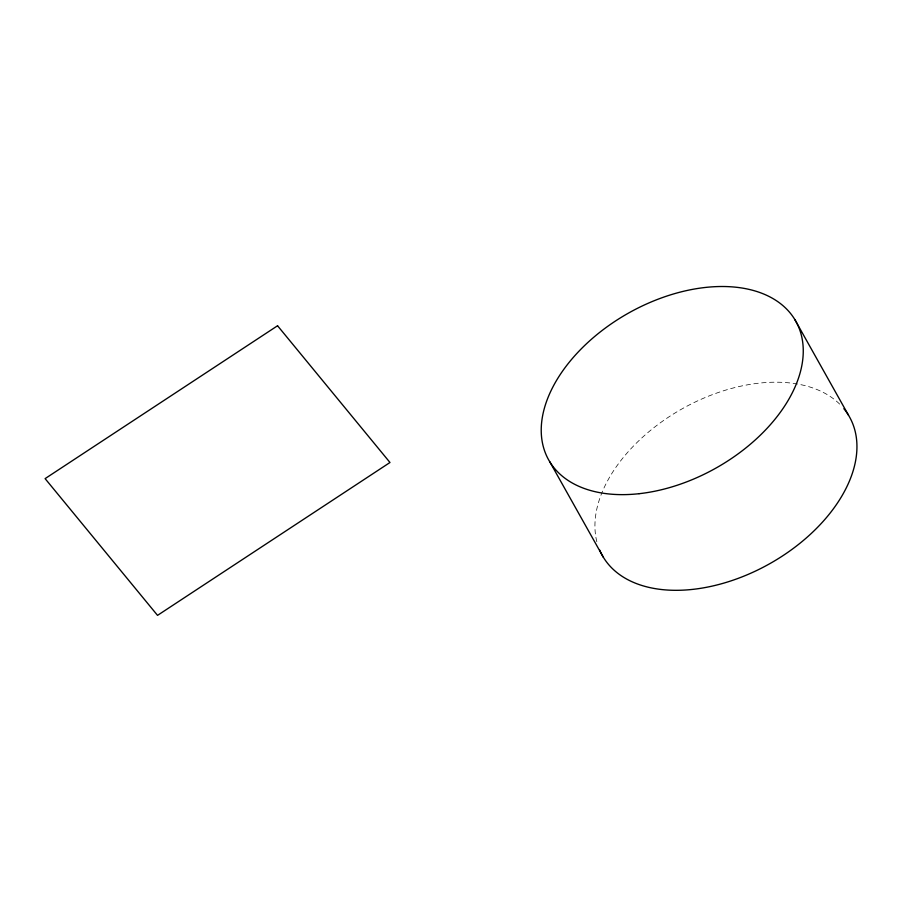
<?xml version="1.0" encoding="UTF-8"?>
<svg xmlns="http://www.w3.org/2000/svg" width="902" height="902" viewBox="0 0 902 902"><rect width="100%" height="100%" fill="white"/><g stroke="black" fill="none" stroke-linecap="round" stroke-linejoin="round"><path stroke-width="0.68" stroke-dasharray="4.51 3.38" d="M596.853 541.73A141.682 88.971 -29.3 0 1 683.039 408.313A141.682 88.971 -29.3 0 1 841.194 405.663"/><path stroke-width="1.35" d="M794.831 319.567L848.523 415.247M549.656 461.587L603.348 557.267M843.877 408.707A141.682 88.971 -29.3 0 1 771.965 562.431A141.682 88.971 -29.3 0 1 599.593 549.893M277.557 325.757L45.1 478.624L157.534 615.367L389.98 462.5L277.557 325.757M639.067 493.698A141.682 88.971 -29.3 0 0 798.597 326.941A141.682 88.971 -29.3 0 0 579.073 351.092A141.682 88.971 -29.3 0 0 639.067 493.698"/></g></svg>
